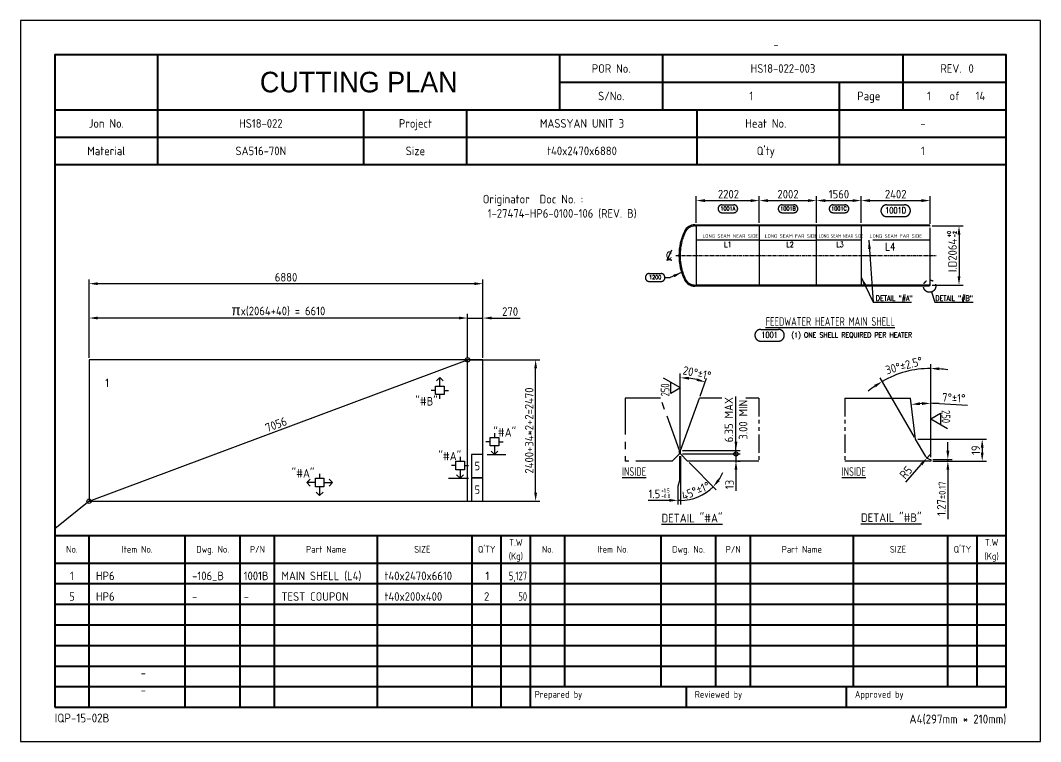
# Model space of a CAD drawing. Header units: millimetres. Extents: x -47360 to 661737, y -45870 to 354580.
# Drawn here: x 0 to 17820, y 40000 to 52600 of the extents above; entities that cross this region are included whole.
import ezdxf
from ezdxf.enums import TextEntityAlignment as Align

# ---------------------------------------------------------------- set-up
doc = ezdxf.new("R2010")
doc.units = ezdxf.units.MM
doc.header["$LTSCALE"] = 10
for name, pattern in [('CENTER', [2, 1.25, -0.25, 0.25, -0.25]), ('CONT', [1, 1, 0]), ('DASHED', [0.75, 0.5, -0.25]), ('PHANTOM', [63.5, 31.75, -6.35, 6.35, -6.35, 6.35, -6.35])]:
    doc.linetypes.add(name, pattern=pattern)
for name, color, linetype in [('01_1  040x6609.91094315293x2470', 7, 'Continuous'), ('05_8  040x400x200', 7, 'Continuous'), ('11', 2, 'Continuous'), ('12', 1, 'CENTER'), ('13', 4, 'PHANTOM'), ('14', 3, 'DASHED'), ('15', 7, 'Continuous'), ('GEN-ANN', 7, 'CONT'), ('GEN-TXT', 7, 'CONT'), ('N01_1  040x6880x2470', 7, 'Continuous'), ('T', 2, 'Continuous')]:
    doc.layers.add(name, color=color, linetype=linetype)
doc.layers.add('PAGE', color=9, linetype='Continuous', plot=False)
doc.layers.add('TITLE', color=15, linetype='Continuous', lineweight=40)
doc.styles.add('FRACTION', font='romans.shx', dxfattribs={"bigfont": 'FRACTION.shx'})
doc.styles.add('SIMPLEX', font='romans.shx', dxfattribs={"width": 0.8})
doc.styles.get("Standard").update_dxf_attribs({"font": 'isocp2.shx', "bigfont": 'whgtxt.shx'})
doc.dimstyles.new('ISO-25', dxfattribs={"dimscale": 60, "dimtxt": 2.5, "dimasz": 2.5, "dimexe": 1.25, "dimexo": 0.625, "dimtad": 1, "dimdec": 0, "dimdsep": 46, "dimtxsty": 'Standard', "dimcen": 2.5, "dimclrt": 2, "dimadec": 0, "dimazin": 0, "dimtfac": 1, "dimtdec": 0, "dimtmove": 0, "dimatfit": 3, "dimfxl": 1, "dimarcsym": 0})
doc.dimstyles.new('ISO-25 x2', dxfattribs={"dimscale": 60, "dimtxt": 2.5, "dimasz": 2.5, "dimexe": 1.25, "dimexo": 0.625, "dimtad": 1, "dimdec": 0, "dimlfac": 2, "dimdsep": 46, "dimtxsty": 'Standard', "dimcen": 2.5, "dimclrt": 2, "dimadec": 0, "dimazin": 0, "dimtfac": 1, "dimtdec": 0, "dimtmove": 0, "dimatfit": 3, "dimfxl": 1, "dimarcsym": 0})
doc.dimstyles.get("Standard").update_dxf_attribs({"dimtxt": 1, "dimasz": 1, "dimexe": 1, "dimexo": 1, "dimgap": 1, "dimtad": 1, "dimtxsty": 'Standard', "dimcen": 2.5, "dimadec": 0, "dimazin": 0, "dimtfac": 1, "dimtmove": 0, "dimatfit": 3, "dimfxl": 1, "dimarcsym": 0})

# ---------------------------------------------------------------- blocks, each defined once
blk = doc.blocks.new('CP00')
at = {"layer": 'PAGE'}
blk.add_line((20, 70), (10, 62), dxfattribs=at)
blk.add_lwpolyline([(0, 0), (297, 0), (297, 210), (0, 210)], close=True, dxfattribs=at)
at = {"layer": 'TITLE'}
for p, q in [((40, 184), (40, 200)), ((157, 184), (157, 200)), ((10, 184), (287, 184)), ((10, 168), (287, 168)), ((10, 60), (287, 60)), ((148.5, 16), (287, 16))]:
    blk.add_line(p, q, dxfattribs=at)
at = {"layer": 'TITLE', "color": 8}
for p, q in [((187, 184), (187, 200)), ((257, 184), (257, 192)), ((40, 168), (40, 184)), ((130, 168), (130, 184)), ((238.5, 168), (238.5, 184)), ((10, 176), (287, 176)), ((20, 10), (20, 60)), ((48, 10), (48, 60)), ((64, 10), (64, 60)), ((74, 10), (74, 60)), ((104, 10), (104, 60)), ((131.5, 10), (131.5, 60)), ((140, 10), (140, 60)), ((158.5, 16), (158.5, 60)), ((186.5, 16), (186.5, 60)), ((202.5, 16), (202.5, 60)), ((212.5, 16), (212.5, 60)), ((242.5, 16), (242.5, 60)), ((270, 16), (270, 60)), ((278.5, 16), (278.5, 60)), ((10, 52), (287, 52)), ((10, 46), (287, 46)), ((10, 40), (287, 40)), ((10, 34), (287, 34)), ((10, 28), (287, 28)), ((10, 22), (287, 22)), ((10, 16), (148.5, 16)), ((193.8, 16), (193.8, 10)), ((240.4, 16), (240.4, 10))]:
    blk.add_line(p, q, dxfattribs=at)
at = {"layer": 'TITLE', "color": 9}
for p, q in [((257, 192), (257, 200)), ((157, 192), (287, 192)), ((238.5, 184), (238.5, 192)), ((100, 168), (100, 184)), ((197, 168), (197, 184)), ((148.5, 10), (148.5, 60))]:
    blk.add_line(p, q, dxfattribs=at)
at = {"layer": 'TITLE', "color": 15}
blk.add_lwpolyline([(10, 10), (287, 10), (287, 200), (10, 200)], close=True, dxfattribs=at)
at = {"layer": 'PAGE', "color": 2}
blk.add_attdef('ATT_NESTINGPLANNO', text='', height=2.5, dxfattribs=at).set_placement((220, 203), align=Align.MIDDLE_CENTER)
for tag, p in [('ATT_OWNERITEMNO', (35, 7.09)), ('ATT_PARTNAME', (35, 2.09))]:
    blk.add_attdef(tag, text='', height=2.5, dxfattribs=at).set_placement(p, align=Align.MIDDLE_LEFT)
at = {"layer": 'TITLE', "color": 2}
for s, height, p in [('POR No.', 2.5, (172, 196)), ('S/No.', 2.5, (172, 188)), ('Page', 2.5, (247, 188)), ('of', 2.5, (272, 188)), ('Jon No.', 2.5, (25, 180)), ('Project', 2.5, (115, 180)), ('Heat No.', 2.5, (217, 180)), ('-', 2.5, (262.75, 180)), ('Material', 2.5, (25, 172)), ('Size', 2.5, (115, 172)), ("Q'ty", 2.5, (217, 172)), ('No.', 2, (15, 56)), ('Item No.', 2, (34, 56)), ('Dwg. No.', 2, (56, 56)), ('P/N', 2, (69, 56)), ('Part Name', 2, (89, 56)), ('SIZE', 2, (117, 56)), ("Q'TY", 2, (135.75, 56)), ('T.W', 2, (144.25, 58)), ('No.', 2, (153.5, 56)), ('Item No.', 2, (172.5, 56)), ('Dwg. No.', 2, (194.5, 56)), ('P/N', 2, (207.5, 56)), ('Part Name', 2, (227.5, 56)), ('SIZE', 2, (255.5, 56)), ("Q'TY", 2, (274.25, 56)), ('T.W', 2, (282.75, 58)), ('(Kg)', 2, (144.25, 54)), ('(Kg)', 2, (282.75, 54))]:
    blk.add_text(s, height=height, dxfattribs=at).set_placement(p, align=Align.MIDDLE_CENTER)
blk.add_text('REV.', height=2.5, dxfattribs=at).set_placement((274, 196), align=Align.MIDDLE_RIGHT)
blk.add_text('0', height=2.5, dxfattribs=at).set_placement((276, 196), align=Align.MIDDLE_LEFT)
for s, height, p in [('Prepared by', 2, (149.73, 12.75)), ('Reviewed by', 2, (196.33, 12.75)), ('Approved by', 2, (242.93, 12.75)), ('IQP-15-02B', 2.594, (10, 5.57))]:
    blk.add_text(s, height=height, dxfattribs=at).set_placement(p)
blk.add_text('A4(297mm * 210mm)', height=2.5936, dxfattribs=at).set_placement((287, 5.26), align=Align.RIGHT)
at = {"layer": 'TITLE', "color": 3, "insert": (98.5, 192), "char_height": 6, "width": 59.896, "attachment_point": 5}
blk.add_mtext('{\\fHYHeadLine-Medium|b0|i0|c129|p18;CUTTING PLAN}', dxfattribs=at)
at = {"layer": 'TITLE', "color": 2}
for tag, height, p in [('ATT_PORNO', 2.5, (222, 196)), ('ATT_CUTTINGPLANNO', 2.5, (212.75, 188)), ('ATT_PAGENO', 2.5, (264.5, 188)), ('ATT_PAGESUBTOTAL', 2.5, (279.5, 188)), ('ATT_WONO', 2.5, (70, 180)), ('ATT_PROJECT', 2.5, (163.5, 180)), ('ATT_PORWEIGHT', 2, (278.5, 89)), ('ATT_NETWEIGHT', 2, (278.5, 83)), ('ATT_SAVEWEIGHT', 2, (278.5, 77)), ('ATT_SCRAPWEIGHT', 2, (278.5, 71)), ('ATT_CUTTING', 2, (278.5, 65))]:
    blk.add_attdef(tag, text='', height=height, dxfattribs=at).set_placement(p, align=Align.MIDDLE_CENTER)
at = {"layer": 'TITLE', "color": 3}
for tag, p in [('ATT_MATERIAL', (70, 172)), ('ATT_SIZE', (163.5, 172)), ('ATT_QTY', (262.75, 172))]:
    blk.add_attdef(tag, text='', height=2.5, dxfattribs=at).set_placement(p, align=Align.MIDDLE_CENTER)
blk = doc.blocks.new('*D92')
at = {"color": 0, "lineweight": -2, "transparency": 16777216}
for p, q in [((1200, 46707), (1200, 47475)), ((7810, 46707), (7810, 47475)), ((7660, 47400), (1350, 47400))]:
    blk.add_line(p, q, dxfattribs=at)
at = {"color": 0, "transparency": 16777216}
for points in [[(1350, 47425), (1350, 47375), (1200, 47400)], [(7660, 47425), (7660, 47375), (7810, 47400)]]:
    blk.add_solid(points, dxfattribs=at)
at = {"layer": 'Defpoints', "color": 0, "transparency": 16777216}
for p in [(1200, 47400), (1200, 46670), (7810, 46670)]:
    blk.add_point(p, dxfattribs=at)
at = {"color": 2, "transparency": 16777216, "insert": (4505, 47531), "char_height": 150, "attachment_point": 5}
blk.add_mtext('{\\fGulim|b0|i0|c129|p50;\\H1.2x;π\\Fisocp2,whgtxt|c129;\\H0.83333x;x(2064+40) = }6610', dxfattribs=at)
blk = doc.blocks.new('*D93')
at = {"color": 0, "lineweight": -2, "transparency": 16777216}
for p, q in [((7810, 46707), (7810, 47475)), ((8080, 46707), (8080, 47475)), ((7660, 47400), (7510, 47400)), ((7810, 47400), (8080, 47400)), ((8230, 47400), (8729, 47400))]:
    blk.add_line(p, q, dxfattribs=at)
at = {"color": 0, "transparency": 16777216}
for points in [[(7660, 47425), (7660, 47375), (7810, 47400)], [(8230, 47425), (8230, 47375), (8080, 47400)]]:
    blk.add_solid(points, dxfattribs=at)
at = {"layer": 'Defpoints', "color": 0, "transparency": 16777216}
for p in [(8080, 47400), (7810, 46670), (8080, 46670)]:
    blk.add_point(p, dxfattribs=at)
at = {"color": 2, "transparency": 16777216, "insert": (8554, 47513), "char_height": 150, "attachment_point": 5}
blk.add_mtext('270', dxfattribs=at)
blk = doc.blocks.new('*D94')
at = {"color": 0, "lineweight": -2, "transparency": 16777216}
for p, q in [((1200, 46707.5), (1200, 48075)), ((7930, 48000), (1350, 48000)), ((8080, 46707.5), (8080, 48075))]:
    blk.add_line(p, q, dxfattribs=at)
at = {"color": 0, "transparency": 16777216}
for points in [[(1350, 48025), (1350, 47975), (1200, 48000)], [(7930, 48025), (7930, 47975), (8080, 48000)]]:
    blk.add_solid(points, dxfattribs=at)
at = {"layer": 'Defpoints', "color": 0, "transparency": 16777216}
for p in [(1200, 48000), (1200, 46670), (8080, 46670)]:
    blk.add_point(p, dxfattribs=at)
at = {"color": 2, "transparency": 16777216, "insert": (4640, 48112.5), "char_height": 150, "attachment_point": 5}
blk.add_mtext('6880', dxfattribs=at)
blk = doc.blocks.new('*D95')
at = {"color": 0, "lineweight": -2, "transparency": 16777216}
for p, q in [((7847, 46670), (9075, 46670)), ((9000, 44350), (9000, 46520)), ((7847, 44200), (9075, 44200))]:
    blk.add_line(p, q, dxfattribs=at)
at = {"color": 0, "transparency": 16777216}
for points in [[(8975, 46520), (9025, 46520), (9000, 46670)], [(8975, 44350), (9025, 44350), (9000, 44200)]]:
    blk.add_solid(points, dxfattribs=at)
at = {"layer": 'Defpoints', "color": 0, "transparency": 16777216}
for p in [(7810, 46670), (9000, 46670), (7810, 44200)]:
    blk.add_point(p, dxfattribs=at)
at = {"color": 2, "transparency": 16777216, "insert": (8887, 45435), "char_height": 150, "attachment_point": 5, "rotation": 90}
blk.add_mtext('2400+34*2+2=2470', dxfattribs=at)
blk = doc.blocks.new('_Small')
at = {"color": 0, "linetype": 'ByBlock', "lineweight": -2}
blk.add_circle((0, 0), 0.25, dxfattribs=at)
blk = doc.blocks.new('*D109')
at = {"color": 0, "lineweight": -2, "transparency": 16777216}
blk.add_line((1200, 44200), (7810, 46670), dxfattribs=at)
at = {"layer": 'Defpoints', "color": 0, "transparency": 16777216}
for p in [(7810, 46670), (7810, 46670), (1200, 44200)]:
    blk.add_point(p, dxfattribs=at)
at = {"color": 0, "lineweight": -2, "transparency": 16777216, "xscale": 150, "yscale": 150, "zscale": 150}
for p, rotation in [((7810, 46670), 20.48977482226279), ((1200, 44200), 200.4897748222628)]:
    blk.add_blockref('_Small', p, dxfattribs=dict(at, rotation=rotation))
at = {"color": 2, "transparency": 16777216, "insert": (4466, 45540), "char_height": 150, "attachment_point": 5, "rotation": 20.4898}
blk.add_mtext('7056', dxfattribs=at)
blk = doc.blocks.new('$PNBR')
at = {"layer": 'GEN-ANN', "color": 7, "linetype": 'CONT'}
for p, q in [((0.125, 0.125), (0.5, 0.125)), ((0.125, -0.125), (0.5, -0.125))]:
    blk.add_line(p, q, dxfattribs=at)
for centre, start, end in [((0.125, 0), 90, 270), ((0.5, 0), 270, 90)]:
    blk.add_arc(centre, 0.125, start, end, dxfattribs=at)
at = {"layer": 'GEN-ANN', "color": 7, "linetype": 'CONT', "style": 'FRACTION'}
blk.add_attdef('PNB', text='', height=0.0938, dxfattribs=at).set_placement((0.313, -0.046), align=Align.CENTER)
blk = doc.blocks.new('$CL')
at = {"layer": 'GEN-TXT', "color": 2, "linetype": 'CONT'}
blk.add_line((0.031, 0.069), (-0.031, -0.069), dxfattribs=at)
blk.add_arc((0.003, -0.131), 0.0703, 61.7604, 118.2396, dxfattribs=at)
at = {"layer": 'GEN-TXT', "color": 2, "linetype": 'CONT', "style": 'FRACTION'}
blk.add_text('C', height=0.0938, dxfattribs=at).set_placement((0, 0), align=Align.MIDDLE)
blk = doc.blocks.new('*D168')
at = {"color": 0, "lineweight": -2, "transparency": 16777216}
for p, q in [((11806, 49064), (11806, 49527)), ((11956, 49452), (12757, 49452)), ((12907, 49066), (12907, 49527))]:
    blk.add_line(p, q, dxfattribs=at)
at = {"color": 0, "transparency": 16777216}
for points in [[(11956, 49477), (11956, 49427), (11806, 49452)], [(12757, 49477), (12757, 49427), (12907, 49452)]]:
    blk.add_solid(points, dxfattribs=at)
at = {"layer": 'Defpoints', "color": 0, "transparency": 16777216}
for p in [(12907, 49452), (11806, 49026), (12907, 49029)]:
    blk.add_point(p, dxfattribs=at)
at = {"color": 2, "transparency": 16777216, "insert": (12368, 49564), "char_height": 150, "attachment_point": 5}
blk.add_mtext('2202', dxfattribs=at)
blk = doc.blocks.new('*D169')
at = {"color": 0, "lineweight": -2, "transparency": 16777216}
for p, q in [((12907, 49066), (12907, 49527)), ((13057, 49452), (13758, 49452)), ((13908, 49066), (13908, 49527))]:
    blk.add_line(p, q, dxfattribs=at)
at = {"color": 0, "transparency": 16777216}
for points in [[(13057, 49477), (13057, 49427), (12907, 49452)], [(13758, 49477), (13758, 49427), (13908, 49452)]]:
    blk.add_solid(points, dxfattribs=at)
at = {"layer": 'Defpoints', "color": 0, "transparency": 16777216}
for p in [(13908, 49452), (12907, 49029), (13908, 49029)]:
    blk.add_point(p, dxfattribs=at)
at = {"color": 2, "transparency": 16777216, "insert": (13408, 49564), "char_height": 150, "attachment_point": 5}
blk.add_mtext('2002', dxfattribs=at)
blk = doc.blocks.new('*D170')
at = {"color": 0, "lineweight": -2, "transparency": 16777216}
for p, q in [((13908, 49066), (13908, 49527)), ((14058, 49452), (14538, 49452)), ((14688, 49066), (14688, 49527))]:
    blk.add_line(p, q, dxfattribs=at)
at = {"color": 0, "transparency": 16777216}
for points in [[(14058, 49477), (14058, 49427), (13908, 49452)], [(14538, 49477), (14538, 49427), (14688, 49452)]]:
    blk.add_solid(points, dxfattribs=at)
at = {"layer": 'Defpoints', "color": 0, "transparency": 16777216}
for p in [(14688, 49452), (13908, 49029), (14688, 49029)]:
    blk.add_point(p, dxfattribs=at)
at = {"color": 2, "transparency": 16777216, "insert": (14298, 49564), "char_height": 150, "attachment_point": 5}
blk.add_mtext('1560', dxfattribs=at)
blk = doc.blocks.new('*D171')
at = {"color": 0, "lineweight": -2, "transparency": 16777216}
for p, q in [((15927, 49009), (16470, 49009)), ((16395, 48859), (16395, 48127)), ((15927, 47977), (16470, 47977))]:
    blk.add_line(p, q, dxfattribs=at)
at = {"color": 0, "transparency": 16777216}
for points in [[(16370, 48859), (16420, 48859), (16395, 49009)], [(16370, 48127), (16420, 48127), (16395, 47977)]]:
    blk.add_solid(points, dxfattribs=at)
at = {"layer": 'Defpoints', "color": 0, "transparency": 16777216}
for p in [(15889, 49009), (15889, 47977), (16395, 47977)]:
    blk.add_point(p, dxfattribs=at)
at = {"color": 2, "transparency": 16777216, "insert": (16281, 48493), "char_height": 150, "attachment_point": 5, "rotation": 90}
blk.add_mtext('I.D2064', dxfattribs=at)
blk = doc.blocks.new('*D172')
at = {"color": 0, "lineweight": -2, "transparency": 16777216}
for p, q in [((14688, 49066), (14688, 49527)), ((14838, 49452), (15739, 49452)), ((15889, 49047), (15889, 49527))]:
    blk.add_line(p, q, dxfattribs=at)
at = {"color": 0, "transparency": 16777216}
for points in [[(14838, 49477), (14838, 49427), (14688, 49452)], [(15739, 49477), (15739, 49427), (15889, 49452)]]:
    blk.add_solid(points, dxfattribs=at)
at = {"layer": 'Defpoints', "color": 0, "transparency": 16777216}
for p in [(15889, 49452), (14688, 49029), (15889, 49010)]:
    blk.add_point(p, dxfattribs=at)
at = {"color": 2, "transparency": 16777216, "insert": (15289, 49564), "char_height": 150, "attachment_point": 5}
blk.add_mtext('2402', dxfattribs=at)
blk = doc.blocks.new('*D174')
at = {"color": 0, "lineweight": -2, "transparency": 16777216}
for p, q in [((12499, 45238), (12499, 45388)), ((11565, 45088), (12574, 45088)), ((12499, 45025), (12499, 45088)), ((11565, 45025), (12574, 45025)), ((12499, 45025), (12499, 44875))]:
    blk.add_line(p, q, dxfattribs=at)
at = {"color": 0, "transparency": 16777216}
blk.add_solid([(12474, 45238), (12524, 45238), (12499, 45088)], dxfattribs=at)
at = {"layer": 'Defpoints', "color": 0, "transparency": 16777216}
for p in [(11527, 45088), (12499, 45088), (11527, 45025)]:
    blk.add_point(p, dxfattribs=at)
at = {"color": 0, "lineweight": -2, "transparency": 16777216, "xscale": 150, "yscale": 150, "zscale": 150, "rotation": 90}
blk.add_blockref('_Small', (12499, 45025), dxfattribs=at)
blk = doc.blocks.new('*D175')
at = {"color": 0, "lineweight": -2, "transparency": 16777216}
for p, q in [((12499, 45025), (12499, 45175)), ((11565, 45025), (12574, 45025)), ((12499, 45025), (12499, 44900)), ((12499, 44750), (12499, 44384)), ((12529, 44900), (12574, 44900))]:
    blk.add_line(p, q, dxfattribs=at)
at = {"color": 0, "transparency": 16777216}
blk.add_solid([(12474, 44750), (12524, 44750), (12499, 44900)], dxfattribs=at)
at = {"layer": 'Defpoints', "color": 0, "transparency": 16777216}
for p in [(11527, 45025), (12492, 44900), (12499, 44900)]:
    blk.add_point(p, dxfattribs=at)
at = {"color": 2, "transparency": 16777216, "insert": (12387, 44492), "char_height": 150, "attachment_point": 5, "rotation": 90}
blk.add_mtext('13', dxfattribs=at)
blk = doc.blocks.new('_None')
blk = doc.blocks.new('*D176')
at = {"color": 0, "lineweight": -2, "transparency": 16777216}
for p, q in [((11527, 45126), (11527, 46432)), ((11872, 46035), (11987, 46351))]:
    blk.add_line(p, q, dxfattribs=at)
blk.add_arc((11527, 45088), 1269, 76.7786, 83.2214, dxfattribs=at)
at = {"color": 0, "transparency": 16777216}
for points in [[(11676, 46323), (11679, 46373), (11527, 46357)], [(11825, 46347), (11810, 46300), (11961, 46281)]]:
    blk.add_solid(points, dxfattribs=at)
at = {"layer": 'Defpoints', "color": 0, "transparency": 16777216}
for p in [(11675, 46349), (11859, 46000), (11527, 45088), (11527, 45088), (11527, 45025)]:
    blk.add_point(p, dxfattribs=at)
at = {"color": 2, "transparency": 16777216, "insert": (11819, 46439), "char_height": 150, "attachment_point": 5, "rotation": 347.8243}
blk.add_mtext('20°%%P1%%D', dxfattribs=at)
blk = doc.blocks.new('*D177')
at = {"color": 0, "lineweight": -2, "transparency": 16777216}
for p, q in [((16200, 45080), (16200, 45230)), ((15938, 44930), (16275, 44930)), ((16200, 44930), (16200, 44900)), ((15938, 44900), (16275, 44900)), ((16200, 44750), (16200, 43888))]:
    blk.add_line(p, q, dxfattribs=at)
at = {"color": 0, "transparency": 16777216}
for points in [[(16175, 45080), (16225, 45080), (16200, 44930)], [(16175, 44750), (16225, 44750), (16200, 44900)]]:
    blk.add_solid(points, dxfattribs=at)
at = {"layer": 'Defpoints', "color": 0, "transparency": 16777216}
for p in [(15900, 44930), (15900, 44900), (16200, 44900)]:
    blk.add_point(p, dxfattribs=at)
at = {"color": 2, "transparency": 16777216, "insert": (16087, 44244), "char_height": 150, "attachment_point": 5, "rotation": 90}
blk.add_mtext('1.27{\\H0.8x;%%P0.17}', dxfattribs=at)
blk = doc.blocks.new('*D178')
at = {"color": 0, "lineweight": -2, "transparency": 16777216}
for p, q in [((15675, 45285), (16875, 45285)), ((16800, 45135), (16800, 45050)), ((15938, 44900), (16875, 44900))]:
    blk.add_line(p, q, dxfattribs=at)
at = {"color": 0, "transparency": 16777216}
for points in [[(16775, 45135), (16825, 45135), (16800, 45285)], [(16775, 45050), (16825, 45050), (16800, 44900)]]:
    blk.add_solid(points, dxfattribs=at)
at = {"layer": 'Defpoints', "color": 0, "transparency": 16777216}
for p in [(15638, 45285), (15900, 44900), (16800, 44900)]:
    blk.add_point(p, dxfattribs=at)
at = {"color": 2, "transparency": 16777216, "insert": (16687, 45092), "char_height": 150, "attachment_point": 5, "rotation": 90}
blk.add_mtext('19', dxfattribs=at)
blk = doc.blocks.new('*D179')
at = {"color": 0, "lineweight": -2, "transparency": 16777216}
for p, q in [((15900, 44968), (15900, 45985)), ((16050, 45906), (16544, 45879))]:
    blk.add_line(p, q, dxfattribs=at)
for start, end in [(93.1105, 93.8895), (86.8895, 90)]:
    blk.add_arc((15900, 43147), 2763, start, end, dxfattribs=at)
at = {"color": 0, "transparency": 16777216}
for points in [[(15715, 45879), (15710, 45929), (15563, 45890)], [(15749, 45931), (15751, 45881), (15900, 45910)]]:
    blk.add_solid(points, dxfattribs=at)
at = {"layer": 'Defpoints', "color": 0, "transparency": 16777216}
for p in [(15550, 46000), (15675, 45901), (15638, 45285), (15900, 44930), (15900, 44900)]:
    blk.add_point(p, dxfattribs=at)
at = {"color": 2, "transparency": 16777216, "insert": (16303, 46005), "char_height": 150, "attachment_point": 5, "rotation": 356.8895}
blk.add_mtext('7°%%P1%%D', dxfattribs=at)
blk = doc.blocks.new('*D180')
at = {"color": 0, "lineweight": -2, "transparency": 16777216}
for p, q in [((15900, 44968), (15900, 46594)), ((15619, 45317), (15018, 46358))]:
    blk.add_line(p, q, dxfattribs=at)
for start, end in [(90, 120), (79.8224, 84.9112), (125.0888, 130.1776)]:
    blk.add_arc((15900, 44830), 1689, start, end, dxfattribs=at)
at = {"color": 0, "transparency": 16777216}
for points in [[(16049, 46488), (16051, 46538), (15900, 46519)], [(14915, 46233), (14942, 46191), (15055, 46293)]]:
    blk.add_solid(points, dxfattribs=at)
at = {"layer": 'Defpoints', "color": 0, "transparency": 16777216}
for p in [(15607, 46494), (15638, 45285), (15813, 44980), (15900, 44930), (15900, 44900)]:
    blk.add_point(p, dxfattribs=at)
at = {"color": 2, "transparency": 16777216, "insert": (15434, 46571), "char_height": 150, "attachment_point": 5, "rotation": 15}
blk.add_mtext('30°%%P2.5%%D', dxfattribs=at)
blk = doc.blocks.new('*D173')
at = {"color": 0, "lineweight": -2, "transparency": 16777216}
for p, q in [((15900, 45030), (15834, 44954)), ((15467, 44531), (15736, 44841))]:
    blk.add_line(p, q, dxfattribs=at)
at = {"color": 0, "transparency": 16777216}
blk.add_solid([(15717, 44858), (15755, 44825), (15834, 44954)], dxfattribs=at)
at = {"layer": 'Defpoints', "color": 0, "transparency": 16777216}
for p in [(15834, 44954), (15900, 45030)]:
    blk.add_point(p, dxfattribs=at)
at = {"color": 2, "transparency": 16777216, "insert": (15467, 44703), "char_height": 150, "attachment_point": 5, "rotation": 49.0598}
blk.add_mtext('R5', dxfattribs=at)

msp = doc.modelspace()

# ---------------------------------------------------------------- linework, layer by layer
for p, q in [((12499.2, 45388.5), (12499.2, 46028.75)), ((8150.47, 45015), (8480.23, 45015)), ((11512.39, 44987.5), (11512.39, 44563.58)), ((11527.39, 44987.5), (11527.39, 44139.66)), ((11678.91, 44873.48), (12153.43, 44398.97)), ((7479.77, 44600), (7825.05, 44600)), ((11512.39, 44563.58), (11482.39, 44456.58)), ((11482.39, 44456.58), (11482.39, 44139.66)), ((11332.39, 44214.66), (10966.18, 44214.66)), ((11527.39, 44214.66), (11482.39, 44214.66))]:
    msp.add_line(p, q)
for start, end in [(325.621043, 336.242086), (270, 315)]:
    msp.add_arc((11527.39, 45025), 810.34, start, end)
for points in [[(12215.42, 44551.46), (12176.95, 44583.39), (12100.39, 44452)], [(11332.39, 44239.66), (11332.39, 44189.66), (11482.39, 44214.66)]]:
    msp.add_solid(points)
at = {"layer": '01_1  040x6609.91094315293x2470'}
msp.add_lwpolyline([(7809.91, 44200), (7809.91, 46670), (1200, 46670), (1200, 44200)], close=True, dxfattribs=at)
at = {"layer": '05_8  040x400x200'}
for points in [[(8080, 45015), (7880, 45015), (7880, 44615), (8080, 44615)], [(8080, 44600), (7880, 44600), (7880, 44200), (8080, 44200)]]:
    msp.add_lwpolyline(points, close=True, dxfattribs=at)
at = {"layer": '11', "color": 3}
for p, q in [((11781.27, 49028.94), (11806.27, 49028.94)), ((11806.27, 49028.94), (11806.27, 47956.94)), ((11806.27, 49028.94), (15881.38, 49028.94)), ((12907.27, 47956.94), (12907.27, 49028.94)), ((13908.27, 47956.94), (13908.27, 49028.94)), ((14688.23, 49028.94), (14688.23, 47956.94)), ((12907.27, 48759.69), (11806.27, 48759.69)), ((14688.23, 48759.69), (13908.27, 48759.69)), ((11806.27, 47956.94), (11781.27, 47956.94)), ((15881.38, 47956.94), (11806.27, 47956.94)), ((11527.39, 45088.5), (11859.15, 46000)), ((12250.72, 46000), (11859.15, 46000)), ((12900, 46000), (12668.46, 46000)), ((14400, 46000), (15549.7, 46000)), ((15637.54, 45284.6), (15549.7, 46000)), ((15813.4, 44980), (15637.54, 45284.6)), ((11527.39, 45025), (11527.39, 45088.5)), ((11652.39, 44900), (11527.39, 45025)), ((15900, 44930), (15900, 44900)), ((15900, 44930), (15900, 44900)), ((15900, 44930), (15900, 44900)), ((12900, 44900), (11652.39, 44900)), ((15900, 44900), (14400, 44900))]:
    msp.add_line(p, q, dxfattribs=at)
at = {"layer": '11'}
for p, q in [((15882.67, 49018.44), (15881.38, 49028.94)), ((15887.07, 49010.82), (15882.67, 49018.44)), ((15882.67, 47967.44), (15881.38, 47956.94)), ((15887.07, 47975.05), (15882.67, 47967.44))]:
    msp.add_line(p, q, dxfattribs=at)
at = {"layer": '11', "color": 3}
for centre, radius, start, end in [((11782.19, 48824.36), 204.58, 90.286112, 153.821354), ((12483.57, 48492.94), 980.3, 154.524591, 205.475409), ((11782.19, 48161.52), 204.58, 206.178654, 269.71388), ((15900, 45030), 100, 210, 270)]:
    msp.add_arc(centre, radius, start, end, dxfattribs=at)
at = {"layer": '11'}
for centre, start, end in [((15889.23, 49012.07), 210, 270), ((15889.23, 47973.8), 90, 150)]:
    msp.add_arc(centre, 2.5, start, end, dxfattribs=at)
at = {"layer": '12', "ltscale": 5}
for p, q in [((11447.05, 48492.94), (14885.31, 48492.94)), ((14685.31, 48492.94), (15995.98, 48492.94))]:
    msp.add_line(p, q, dxfattribs=at)
at = {"layer": '13', "ltscale": 2}
for p, q in [((11180.64, 46000), (10563.13, 46000)), ((10563.13, 46000), (10563.13, 44900)), ((11512.39, 45088.5), (11180.64, 46000)), ((11387.39, 44900), (11512.39, 45025)), ((11387.39, 44900), (10563.13, 44900))]:
    msp.add_line(p, q, dxfattribs=at)
at = {"layer": '13'}
for p, q in [((12900, 46000), (12900, 44900)), ((14400, 46000), (14400, 44900)), ((11512.39, 45025), (11512.39, 45088.5))]:
    msp.add_line(p, q, dxfattribs=at)
msp.add_circle((15881.38, 47956.94), 107.08, dxfattribs=at)
at = {"layer": '14', "color": 6, "ltscale": 2}
for p, q in [((11781.27, 49008.94), (11806.27, 49008.94)), ((15889.23, 49008.94), (11806.27, 49008.94)), ((12907.27, 48759.69), (13908.27, 48759.69)), ((11781.27, 47976.94), (11806.27, 47976.94)), ((15889.23, 47976.94), (11806.02, 47976.94))]:
    msp.add_line(p, q, dxfattribs=at)
at = {"layer": '14', "ltscale": 200}
for p, q in [((15889.23, 47976.3), (15889.23, 49009.57)), ((15889.23, 48759.69), (14688.23, 48759.69))]:
    msp.add_line(p, q, dxfattribs=at)
at = {"layer": '14', "color": 6, "ltscale": 2}
for centre, radius, start, end in [((11782.19, 48824.36), 184.58, 90.286501, 153.753531), ((12483.57, 48492.94), 960.3, 154.524591, 205.475409), ((11782.19, 48161.52), 184.58, 206.246469, 269.713499)]:
    msp.add_arc(centre, radius, start, end, dxfattribs=at)
at = {"layer": '15'}
for p, q in [((11258.85, 48107.72, -35480272.84), (11349.59, 48107.72, -35480272.84)), ((14892.57, 47676.95), (15565.84, 47676.95)), ((15970.71, 47676.95), (16643.98, 47676.95)), ((11527.39, 46181.37), (11232.2, 46351.8)), ((11358.59, 46083.91), (11358.59, 46278.83)), ((11527.39, 46181.37), (11358.59, 46083.91)), ((15900, 45641.79), (16068.8, 45739.24)), ((15900, 45641.79), (16195.2, 45471.35)), ((16068.8, 45739.24), (16068.8, 45544.33))]:
    msp.add_line(p, q, dxfattribs=at)
at = {"layer": 'N01_1  040x6880x2470', "color": 3}
msp.add_lwpolyline([(8080, 44200), (8080, 46670), (1200, 46670), (1200, 44200)], close=True, dxfattribs=at)
at = {"layer": 'T'}
for p, q in [((7327.12, 46211.31), (7327.12, 46361.31)), ((7252.12, 46136.31), (7177.12, 46136.31)), ((7327.12, 45986.31), (7327.12, 46061.31)), ((7402.12, 46136.31), (7477.12, 46136.31)), ((8280.12, 45390), (8280.12, 45315)), ((8205.12, 45240), (8130.12, 45240)), ((8280.12, 45165), (8280.12, 45015)), ((8355.12, 45240), (8430.12, 45240)), ((7679.88, 44975), (7679.88, 44900)), ((7604.88, 44825), (7529.88, 44825)), ((7679.88, 44750), (7679.88, 44600)), ((7754.88, 44825), (7829.88, 44825)), ((5227.12, 44675.33), (5227.12, 44600.33)), ((5152.12, 44525.33), (5002.12, 44525.33)), ((5227.12, 44450.33), (5227.12, 44300.33)), ((5302.12, 44525.33), (5452.12, 44525.33))]:
    msp.add_line(p, q, dxfattribs=at)
for points in [[(7267.12, 46301.31), (7327.12, 46361.31), (7387.12, 46301.31)], [(8220.12, 45075), (8280.12, 45015), (8340.12, 45075)], [(5062.12, 44585.33), (5002.12, 44525.33), (5062.12, 44465.33)], [(5392.12, 44585.33), (5452.12, 44525.33), (5392.12, 44465.33)], [(7619.88, 44660), (7679.88, 44600), (7739.88, 44660)], [(5167.12, 44360.33), (5227.12, 44300.33), (5287.12, 44360.33)]]:
    msp.add_lwpolyline(points, dxfattribs=at)
for points in [[(7252.12, 46211.31), (7402.12, 46211.31), (7402.12, 46061.31), (7252.12, 46061.31)], [(8205.12, 45315), (8355.12, 45315), (8355.12, 45165), (8205.12, 45165)], [(7604.88, 44900), (7754.88, 44900), (7754.88, 44750), (7604.88, 44750)], [(5152.12, 44600.33), (5302.12, 44600.33), (5302.12, 44450.33), (5152.12, 44450.33)]]:
    msp.add_lwpolyline(points, close=True, dxfattribs=at)

# ---------------------------------------------------------------- block references
ref = msp.add_blockref('CP00', (0, 40000), dxfattribs=dict(xscale=60, yscale=60, zscale=60))
ref.add_attrib('ATT_WONO', 'HS18-022', dxfattribs={"layer": 'TITLE', "color": 2, "height": 150}).set_placement((4200, 50800), align=Align.MIDDLE_CENTER)
ref.add_attrib('ATT_PROJECT', 'MASSYAN UNIT 3', dxfattribs={"layer": 'TITLE', "color": 2, "height": 150}).set_placement((9810, 50800), align=Align.MIDDLE_CENTER)
ref.add_attrib('ATT_PORNO', 'HS18-022-003', dxfattribs={"layer": 'TITLE', "color": 2, "height": 150}).set_placement((13320, 51760), align=Align.MIDDLE_CENTER)
ref.add_attrib('ATT_OWNERITEMNO', '-', dxfattribs={"layer": 'PAGE', "color": 2, "height": 150}).set_placement((2100, 41200), align=Align.MIDDLE_LEFT)
ref.add_attrib('ATT_PARTNAME', '-', dxfattribs={"layer": 'PAGE', "color": 2, "height": 150}).set_placement((2100, 40900), align=Align.MIDDLE_LEFT)
ref.add_attrib('ATT_MATERIAL', 'SA516-70N', dxfattribs={"layer": 'TITLE', "color": 3, "height": 150}).set_placement((4200, 50320), align=Align.MIDDLE_CENTER)
ref.add_attrib('ATT_SIZE', 't40x2470x6880', dxfattribs={"layer": 'TITLE', "color": 3, "height": 150}).set_placement((9810, 50320), align=Align.MIDDLE_CENTER)
ref.add_attrib('ATT_QTY', '1', dxfattribs={"layer": 'TITLE', "color": 3, "height": 150}).set_placement((15765, 50320), align=Align.MIDDLE_CENTER)
ref.add_attrib('ATT_NESTINGPLANNO', '-', dxfattribs={"layer": 'PAGE', "color": 2, "height": 150}).set_placement((13200, 52180), align=Align.MIDDLE_CENTER)
ref.add_attrib('ATT_CUTTINGPLANNO', '1', dxfattribs={"layer": 'TITLE', "color": 2, "height": 150}).set_placement((12765, 51280), align=Align.MIDDLE_CENTER)
ref.add_attrib('ATT_PAGENO', '1', dxfattribs={"layer": 'TITLE', "color": 2, "height": 150}).set_placement((15870, 51280), align=Align.MIDDLE_CENTER)
ref.add_attrib('ATT_PAGESUBTOTAL', '14', dxfattribs={"layer": 'TITLE', "color": 2, "height": 150}).set_placement((16770, 51280), align=Align.MIDDLE_CENTER)
at = {"layer": '15'}
ref = msp.add_blockref('$PNBR', (12185.77, 49309.29), dxfattribs=dict(at, xscale=548.7975689143431, yscale=548.7975689143431, zscale=548.7975689143431))
ref.add_attrib('PNB', '1001A', dxfattribs={"layer": '11', "height": 70, "style": 'FRACTION', "width": 0.8}).set_placement((12357.27, 49278.88), align=Align.CENTER)
ref = msp.add_blockref('$PNBR', (13236.77, 49309.29), dxfattribs=dict(at, xscale=548.7975689143431, yscale=548.7975689143431, zscale=548.7975689143431))
ref.add_attrib('PNB', '1001B', dxfattribs={"layer": '11', "height": 70, "style": 'FRACTION', "width": 0.8}).set_placement((13408.27, 49278.88), align=Align.CENTER)
ref = msp.add_blockref('$PNBR', (14127.25, 49309.29), dxfattribs=dict(at, xscale=548.7975689143431, yscale=548.7975689143431, zscale=548.7975689143431))
ref.add_attrib('PNB', '1001C', dxfattribs={"layer": '11', "height": 70, "style": 'FRACTION', "width": 0.8}).set_placement((14298.75, 49278.88), align=Align.CENTER)
ref = msp.add_blockref('$PNBR', (15030.98, 49274.99), dxfattribs=dict(at, xscale=823.1963533715145, yscale=823.1963533715145, zscale=823.1963533715145))
ref.add_attrib('PNB', '1001D', dxfattribs={"layer": '11', "color": 3, "height": 105, "style": 'FRACTION', "width": 0.8}).set_placement((15288.23, 49229.38), align=Align.CENTER)
at = {"layer": '15', "xscale": 1280, "yscale": 1280, "zscale": 1280}
msp.add_blockref('$CL', (11330.43, 48494.58), dxfattribs=at)
at = {"layer": '15'}
ref = msp.add_blockref('$PNBR', (10915.85, 48107.72, -35480272.84), dxfattribs=dict(at, xscale=548.7975689143431, yscale=548.7975689143431, zscale=548.7975689143431))
ref.add_attrib('PNB', '1200', dxfattribs={"layer": '11', "height": 70, "style": 'FRACTION', "width": 0.8}).set_placement((11087.35, 48077.31, -35480272.84), align=Align.CENTER)
ref = msp.add_blockref('$PNBR', (12829.26, 47099.12), dxfattribs=dict(at, xscale=823.1963533715145, yscale=823.196353371512, zscale=823.196353371513))
ref.add_attrib('PNB', '1001', dxfattribs={"layer": '11', "height": 105, "style": 'FRACTION', "width": 0.8}).set_placement((13086.51, 47053.51), align=Align.CENTER)

# ---------------------------------------------------------------- texts
at = {"color": 2, "width": 0.8}
for s, height, p in [('%%UFEEDWATER HEATER MAIN SHELL', 150, (13017.59, 47265.21, 70960545.69)), ('+1.5', 75, (11193.54, 44348.21)), ('-0.8', 75, (11193.54, 44254.94))]:
    msp.add_text(s, height=height, dxfattribs=at).set_placement(p)
for rotation, p in [(90, (11336.01, 46032)), (270, (16091.38, 45791.15))]:
    msp.add_text('250', height=150, rotation=rotation, dxfattribs=at).set_placement(p)
for p in [(10718.85, 44718.24), (14555.72, 44718.24)]:
    msp.add_text('%%UINSIDE', height=150, dxfattribs=at).set_placement(p, align=Align.MIDDLE_CENTER)
at = {"color": 2}
for s, p in [('%%UDETAIL "#B"', (14682.75, 43837.27)), ('%%UDETAIL "#A"', (11198.86, 43830))]:
    msp.add_text(s, height=150, dxfattribs=at).set_placement(p)
at = {"color": 2, "char_height": 150, "attachment_point": 5}
for s, insert, rotation in [('6.35 MAX\\P3.00 MIN', (12499.2, 45624.13), 90), ('45°%%P1%%D', (11794.45, 44380.28), 22.5)]:
    msp.add_mtext(s, dxfattribs=dict(at, insert=insert, rotation=rotation))
at = {"color": 2, "insert": (11074.29, 44327.16), "char_height": 150, "attachment_point": 5}
msp.add_mtext('1.5', dxfattribs=at)
at = {"layer": '11', "style": 'SIMPLEX', "width": 0.85}
for s, p in [('L1', (12292.98, 48639.96, 70960545.69)), ('L2', (13380.55, 48639.96, 70960545.69)), ('L3', (14252.28, 48639.96, 70960545.69)), ('DETAIL "#A"', (14941.92, 47702.52)), ('DETAIL "#B"', (15982.42, 47702.52))]:
    msp.add_text(s, height=90, dxfattribs=at).set_placement(p)
at = {"layer": '11', "color": 3, "style": 'SIMPLEX', "width": 0.85}
msp.add_text('L4', height=135, dxfattribs=at).set_placement((15103.64, 48580.1, 106440818.53))
at = {"layer": '15', "color": 2}
for s, p in [('LONG SEAM NEAR SIDE', (11914.19, 48803.1, 70960545.69)), ('LONG SEAM FAR SIDE', (13001.76, 48803.1, 70960545.69)), ('LONG SEAM FAR SIDE', (14834.55, 48803.1, 70960545.69))]:
    msp.add_text(s, height=60, dxfattribs=at).set_placement(p)
at = {"layer": '15', "color": 2, "width": 0.8}
msp.add_text('LONG SEAM NEAR SIDE', height=60, dxfattribs=at).set_placement((13945.89, 48803.1, 70960545.69))
at = {"layer": '15', "color": 2, "style": 'SIMPLEX', "width": 0.8}
for s, p in [('+0', (16250.29, 48811.88)), ('-2', (16350.29, 48811.88))]:
    msp.add_text(s, height=60, rotation=90, dxfattribs=at).set_placement(p)
msp.add_text('(1) ONE SHELL REQUIRED PER HEATER', height=90, dxfattribs=at).set_placement((14521.26, 47103.91), align=Align.MIDDLE_CENTER)
at = {"layer": 'T', "color": 2}
for s, p in [('1', (1515, 46192.5)), ('1', (900, 42820)), ('5', (900, 42460))]:
    msp.add_text(s, height=150, dxfattribs=at).set_placement(p, align=Align.CENTER)
at = {"layer": 'T'}
for s, p in [('"#B"', (7093.61, 45945.17)), ('"#A"', (8460.19, 45402)), ('"#A"', (7499.81, 44987)), ('"#A"', (4936.05, 44687.33))]:
    msp.add_text(s, height=150, dxfattribs=at).set_placement(p, align=Align.MIDDLE_CENTER)
at = {"layer": 'T', "color": 2}
for p in [(7980, 44815), (7980, 44400)]:
    msp.add_text('5', height=150, dxfattribs=at).set_placement(p, align=Align.MIDDLE_CENTER)
for s, p in [('HP6', (1320, 42820)), ('-106_B', (3000, 42820)), ('1001B', (3900, 42820)), ('MAIN SHELL (L4)', (4560, 42820)), ('t40x2470x6610', (6360, 42820)), ('HP6', (1320, 42460)), ('TEST COUPON', (4560, 42460)), ('t40x200x400', (6360, 42460)), ('-', (3000, 42460)), ('-', (3900, 42460))]:
    msp.add_text(s, height=150, dxfattribs=at).set_placement(p)
for s, p in [('1', (8190, 42820)), ('2', (8190, 42460))]:
    msp.add_text(s, height=150, dxfattribs=at).set_placement(p, align=Align.RIGHT)
at = {"layer": 'T', "color": 2, "width": 0.8}
for s, p in [('5,127', (8850, 42820)), ('50', (8850, 42460))]:
    msp.add_text(s, height=150, dxfattribs=at).set_placement(p, align=Align.RIGHT)
at = {"layer": 'T', "insert": (8076.78, 49552.91), "char_height": 150, "width": 3301.3281, "attachment_point": 1}
msp.add_mtext('Originator  Doc No. : \\P 1-27474-HP6-0100-106 (REV. B)', dxfattribs=at)

# ---------------------------------------------------------------- dimensions: what is measured, and where the dimension line sits
dim = msp.add_linear_dim(base=(12907.27, 49451.72), p1=(11806.27, 49026.44), p2=(12907.27, 49028.94), dimstyle='ISO-25 x2')
dim.commit()
dim.dimension.update_dxf_attribs({"geometry": '*D168', "text_midpoint": (12367.93, 49451.72), "dimtype": 160})
for base, p1, p2, dimstyle, picture, middle in [((13908.27, 49451.72), (12907.27, 49028.94), (13908.27, 49028.94), 'ISO-25 x2', '*D169', (13407.77, 49564.23)), ((14688.23, 49451.72), (13908.27, 49028.94), (14688.23, 49028.94), 'ISO-25 x2', '*D170', (14298.25, 49564.22)), ((15889.23, 49451.72), (14688.23, 49028.94), (15889.23, 49009.57), 'ISO-25 x2', '*D172', (15288.73, 49564.23)), ((1200, 48000), (8080, 46670), (1200, 46670), 'ISO-25', '*D94', (4640, 48112.5)), ((8080, 47400), (7809.91, 46670), (8080, 46670), 'ISO-25', '*D93', (8554.46, 47512.51))]:
    dim = msp.add_linear_dim(base=base, p1=p1, p2=p2, dimstyle=dimstyle)
    dim.commit()
    dim.dimension.update_dxf_attribs({"geometry": picture, "text_midpoint": middle})
for base, p1, p2, text, dimstyle, picture, middle in [((16394.65, 47976.94), (15889.23, 49008.94), (15889.23, 47976.94), 'I.D<>', 'ISO-25 x2', '*D171', (16281.11, 48492.94)), ((9000, 46670), (7809.91, 44200), (7809.91, 46670), '2400+34*2+2=<>', 'ISO-25', '*D95', (8887.49, 45435)), ((16800, 44900), (15637.54, 45284.6), (15900, 44900), '19', 'ISO-25', '*D178', (16687.5, 45092.3)), ((16200, 44900), (15900, 44930), (15900, 44900), '1.27{\\H0.8x;%%P0.17}', 'ISO-25', '*D177', (16087.49, 44243.75))]:
    dim = msp.add_linear_dim(base=base, p1=p1, p2=p2, angle=90, text=text, dimstyle=dimstyle)
    dim.commit()
    dim.dimension.update_dxf_attribs({"geometry": picture, "text_midpoint": middle})
dim = msp.add_linear_dim(base=(1200, 47400), p1=(7809.91, 46670), p2=(1200, 46670), text='{\\fGulim|b0|i0|c129|p50;\\H1.2x;π\\Fisocp2,whgtxt|c129;\\H0.83333x;x(2064+40) = }<>', dimstyle='ISO-25')
dim.commit()
dim.dimension.update_dxf_attribs({"geometry": '*D92', "text_midpoint": (4504.96, 47531.25)})
dim = msp.add_aligned_dim(p1=(1200, 44200), p2=(7809.91, 46670), distance=0, dimstyle='ISO-25', override={"dimblk1": 'Small', "dimblk2": 'Small', "dimsah": 1, "dimse1": 1, "dimse2": 1})
dim.commit()
dim.dimension.update_dxf_attribs({"geometry": '*D109', "text_midpoint": (4465.58, 45540.38)})
for base, line1, text, picture, middle in [((15606.63, 46493.77), ((15813.4, 44980), (15637.54, 45284.6)), '<>%%P2.5%%D', '*D180', (15433.62, 46570.55)), ((15675.18, 45901.24), ((15637.54, 45284.6), (15549.7, 46000)), '<>%%P1%%D', '*D179', (16303.18, 46005.23))]:
    dim = msp.add_angular_dim_2l(base=base, line1=line1, line2=((15900, 44930), (15900, 44900)), text=text, dimstyle='ISO-25')
    dim.commit()
    dim.dimension.update_dxf_attribs({"geometry": picture, "text_midpoint": middle})
dim = msp.add_angular_dim_2l(base=(11674.67, 46348.52), line1=((11527.39, 45088.5), (11859.15, 46000)), line2=((11527.39, 45025), (11527.39, 45088.5)), text='<>%%P1%%D', dimstyle='ISO-25')
dim.commit()
dim.dimension.update_dxf_attribs({"geometry": '*D176', "text_midpoint": (11794.95, 46328.57), "dimtype": 162})
for base, p2, text, override, picture, middle in [((12499.2, 45088.5), (11527.39, 45088.5), ' ', {"dimblk1": 'Small', "dimsah": 1}, '*D174', (12499.2, 45056.75)), ((12499.2, 44900), (12491.66, 44900), '13', {"dimblk1": 'None', "dimsah": 1}, '*D175', (12386.7, 44491.89))]:
    dim = msp.add_linear_dim(base=base, p1=(11527.39, 45025), p2=p2, angle=90, text=text, dimstyle='ISO-25', override=override)
    dim.commit()
    dim.dimension.update_dxf_attribs({"geometry": picture, "text_midpoint": middle})
dim = msp.add_radius_dim(center=(15900, 45030), mpoint=(15834.47, 44954.46), text='R5', dimstyle='ISO-25')
dim.commit()
dim.dimension.update_dxf_attribs({"geometry": '*D173', "text_midpoint": (15467.33, 44702.9)})

# ---------------------------------------------------------------- leaders
for points, override in [([(14821.7, 48759.69), (14892.57, 47676.95)], {"dimgap": 0.625, "dimtad": 0}), ([(11549.81, 48194.48, 35480272.84), (11349.59, 48107.72, 35480272.84)], {"dimtad": 0}), ([(14688.23, 48113.34), (14892.57, 47676.95)], {"dimtad": 0})]:
    msp.add_leader(points, dimstyle='ISO-25', override=override)
at = {"layer": '15', "ltscale": 5}
msp.add_leader([(15913.93, 47854.93), (15970.71, 47676.95)], dimstyle='Standard', override={"dimtxt": 60, "dimasz": 60, "dimexe": 60, "dimexo": 30, "dimgap": 30, "dimtad": 0, "dimtih": 0, "dimtoh": 0, "dimdec": 1, "dimrnd": 0.5, "dimzin": 9, "dimcen": 40, "dimclrt": 7, "dimtdec": 2, "dimtofl": 1, "dimtzin": 8}, dxfattribs=at)

doc.saveas('drawing.dxf')
